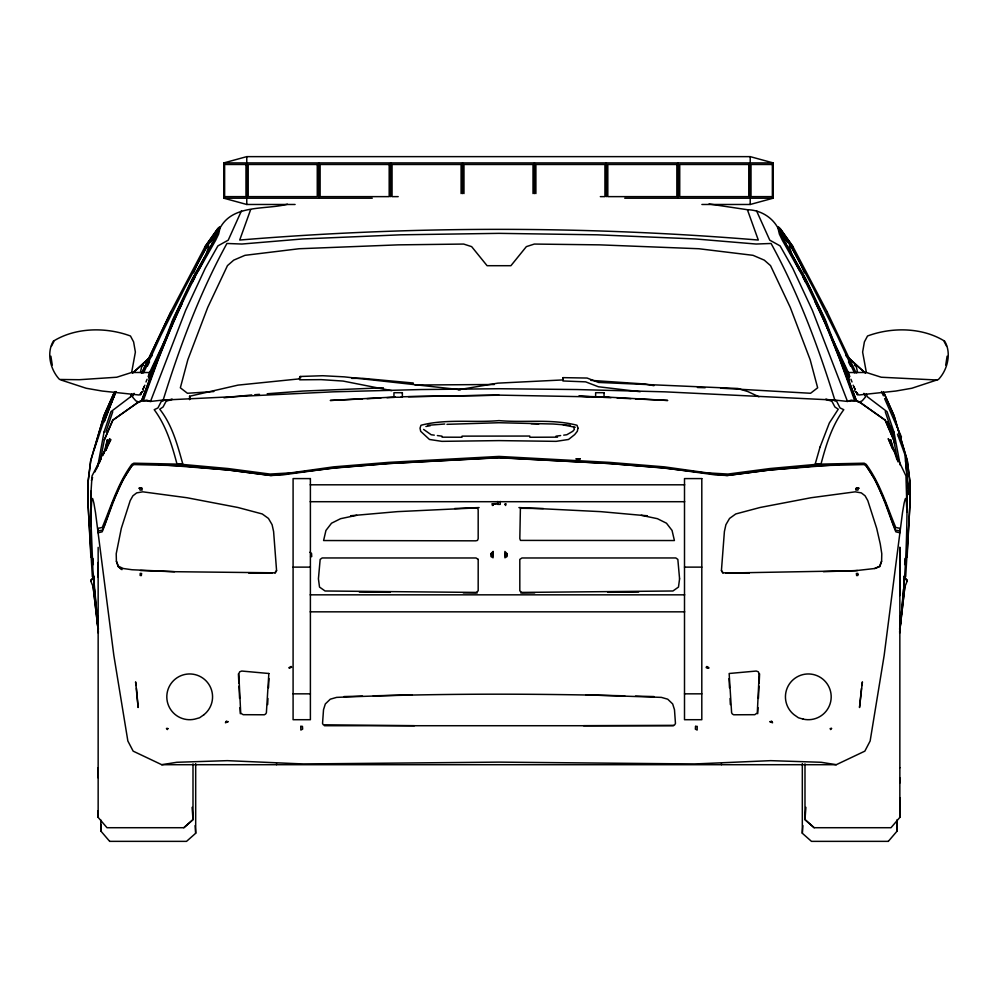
<?xml version="1.0" encoding="UTF-8"?>
<svg xmlns="http://www.w3.org/2000/svg" width="998" height="998" viewBox="0 0 998 998"><rect width="100%" height="100%" fill="white"/><g stroke="black" fill="none" stroke-linecap="round" stroke-linejoin="round"><path stroke-width="1.5" d="M98.403 629.264L92.889 569.821L91.192 526.757L91.055 491.091L92.041 475.934L101.185 457.995L96.295 469.222M193.001 763.882L193.001 819.62L183.857 827.716L106.998 827.716L98.153 817.374L98.153 810.725M98.153 777.841L98.153 767.712M98.153 577.156L98.153 562.535M109.68 841.364L100.835 831.022L100.835 824.373M497.74 501.495L497.74 504.377L500.26 504.377L500.26 501.495M721.454 764.705L721.454 763.632M897.165 831.022L897.165 820.032L897.165 831.022L888.32 841.364M804.987 763.882L804.987 819.62L814.143 827.716L891.002 827.716L899.847 817.374L899.847 777.841M899.847 767.774L899.847 547.378L899.847 595.557M906.92 508.144L905.959 475.934L888.232 438.621L892.249 448.489M906.945 491.091C907.394 537.236 905.336 583.456 899.597 629.264M93.937 576.22L94.274 591.452M725.97 573.064L855.236 570.706L874.697 568.511L879.849 566.602L881.596 561.275L881.783 553.728L880.261 543.935L876.681 528.341L867.811 500.647L865.104 495.819L861.311 492.887L855.236 491.827L811.075 497.728L760.152 507.471L735.763 513.958L729.563 518.424L725.908 524.686L724.398 531.547L721.429 570.606L722.851 573.064M91.03 512.061L91.841 498.401L92.714 498.713L93.912 503.291L95.484 512.485L113.834 655.387L127.856 741.003L133.158 751.145L161.738 764.705L836.262 764.705L864.842 751.145L870.144 741.003L884.166 655.387L902.516 512.485L904.088 503.291L905.286 498.713L906.159 498.401L906.97 512.061M903.564 588.932L899.647 633.156M904.687 564.606L904.974 558.456M757.682 713.757L757.981 707.619M758.418 698.413L759.004 686.137M759.154 683.069L759.59 673.862M267.651 704.6L267.963 698.488M268.499 687.772L268.973 678.59M907.12 557.071L910.201 498.701L910.188 484.205L907.257 460.29L893.971 415.48L883.579 392.189M947.114 356.199L945.717 365.118M758.942 396.767L747.789 391.553L737.909 388.484L598.538 382.434L587.061 378.042L563.009 377.643L562.934 380.962L585.651 381.86L598.363 386.75L640.167 391.715M140.419 372.504L141.679 366.715L143.612 365.118M888.32 841.351L811.474 841.364L802.317 833.268L802.879 825.596M805.897 807.332L804.987 819.62L814.143 827.716M905.685 576.707L909.889 505.462L909.777 480.412L907.344 461.138L894.096 415.892L883.717 392.376M97.679 466.577L104.054 432.022M861.474 688.42L859.515 707.52L862.409 681.871L861.773 685.489M900.233 624.81L900.658 615.242M53.48 340.967C46.157 352.818 50.399 369.909 59.568 379.477L79.291 379.714L116.754 377.232L131.636 372.479L149.775 372.528L148.914 378.991M899.622 631.996L904.949 585.913L899.697 631.36M97.342 615.242L97.767 624.81M105.738 448.788L107.397 439.681L104.054 452.98M131.636 372.479L135.379 352.094L133.607 341.89L130.476 336.002C106.599 327.119 76.584 327.269 54.366 340.567L51.484 346.069M100.087 461.812L104.378 439.781L112.699 420.22L137.836 402.394L142.265 400.672L174.101 317.738L193.812 276.808L215.057 239.071L218.125 232.734L219.51 226.746L212.686 239.732M90.781 580.711L91.043 579.776M90.768 581.011L93.924 576.52L90.768 581.011L92.527 585.302M106.038 450.285L109.768 438.621L102.869 455.537M162.874 401.009C179.652 346.805 199.563 293.3 226.92 243.475L241.89 244.036L302.519 238.959L400.66 234.817L499 233.357L597.34 234.817L695.481 238.959L756.11 244.036L771.08 243.475C798.437 293.3 818.348 346.805 835.126 401.009M241.504 210.715L228.243 240.156L217.888 245.895L205.264 268.25L185.64 310.328L150.498 401.446L143.25 400.759L158.345 359.193L174.675 318.549L194.361 277.868L215.593 240.368L218.612 234.106L219.984 228.13C232.784 203.966 265.306 210.054 287.436 204.216M94.174 449.611L105.576 415.941L115.78 391.615L104.104 421.88L115.743 391.628M104.042 432.047L110.953 411.675L130.563 396.805L131.886 394.01L130.526 396.855M105.875 432.022L112.762 411.687M104.004 526.657L112.549 502.618L122.717 480.038L132.16 465.28M141.616 400.734L172.716 319.709L192.14 279.091L213.173 241.741L216.142 235.54L217.464 229.54L210.678 242.414M412.873 384.043L413.284 383.007L362.461 378.317L351.72 378.392M145.995 381.972L147.068 379.277M148.153 376.583L149.775 372.528M881.596 561.275L879.562 566.278L874.697 568.511M905.473 585.302L907.232 581.011L904.063 576.22M183.882 298.09L153.555 369.06L141.716 400.423L138.497 402.007L135.753 400.772L132.385 396.855L134.094 393.337M193.624 272.778L197.492 263.472L205.925 247.978L219.984 228.13M91.404 480.45L92.602 477.58M94.985 471.867L100.96 457.558L110.815 439.569L105.688 450.372M104.378 439.781L112.861 420.17L137.312 402.942L142.265 400.672M105.576 415.941L116.105 391.615M114.283 392.376L103.904 415.892L90.656 461.138L88.223 480.412L88.111 505.462L92.352 576.744M185.092 295.333L206.075 254.789L208.757 246.007L206.898 246.618L184.842 287.686L160.915 335.278L143.575 372.878M114.421 392.189L104.029 415.48L90.743 460.29L87.812 484.205L87.799 498.701L90.88 557.071M250.598 209.717L239.707 240.044C412.124 225.798 585.876 225.798 758.293 240.044L747.402 209.717L709.029 203.979M141.716 392.089L140.444 394.921L141.704 392.139M143.001 389.27L144.273 386.438M150.024 373.726L169.847 329.926M142.964 389.37L144.86 385.203M148.64 376.882L151.796 369.946M149.55 372.728L182.31 303.192M141.841 373.04L171.02 311.526L205.101 246.568L218.163 228.118L205.002 246.681M141.828 373.052L171.057 311.476M103.443 527.842L102.32 530.2L98.153 530.874M460.415 389.719L344.298 376.857L322.766 375.722L300.211 376.471L299.475 377.993L299.712 379.814L321.057 379.627L343.075 381.061L391.815 390.68M147.392 366.129L149.5 361.975M192.29 282.521L195.072 277.107M198.54 270.333L204.091 259.505M206.162 255.438L208.245 251.371M299.55 378.853L238.023 385.116L189.595 396.256L189.608 399.662M275.149 573.064L276.571 570.606L273.602 531.547L272.092 524.686L268.437 518.424L262.237 513.958L237.848 507.471L186.925 497.728L142.764 491.827L136.689 492.887L132.896 495.819L130.189 500.647L121.319 528.341L116.217 553.728L116.404 561.275L118.151 566.602L121.981 569.633L118.438 566.278L116.404 561.275M706.384 667.163L706.896 666.464L708.755 668.273L706.384 667.163L708.755 667.575L706.384 667.837M276.571 570.606L274.824 572.815L174.55 571.704L132.035 569.746L123.303 568.511L118.438 566.278M747.402 209.717C759.94 209.929 772.103 216.915 778.016 228.13L779.388 234.106L782.407 240.368L803.64 277.868L823.325 318.549L839.655 359.193L854.75 400.759L848.949 401.308M151.933 355.513L133.507 372.341M152.232 355.413L132.559 373.165M143.425 390.729L139.109 394.996L102.133 391.029L86.165 388.247L61.04 380.013M183.857 827.716L193.001 819.62L192.103 807.332M195.683 763.632L195.683 833.268L186.526 841.364L109.68 841.351M854.575 390.729L858.891 394.996L895.867 391.029L911.835 388.247L938.432 379.477C947.601 369.909 951.843 352.818 944.52 340.967M143.25 400.759L146.806 400.161L150.498 401.446L162.25 400.136L333.033 391.84L421.156 389.544L499 388.721L576.844 389.544L664.967 391.84L835.75 400.136L847.502 401.446L851.194 400.161L854.75 400.759M310.578 556.847L311.725 556.535L311.551 553.453L309.929 552.231M295.096 204.478L246.768 204.478L223.826 198.203L223.826 162.911L246.768 156.636L750.209 156.636L773.151 162.911L773.151 198.203L750.209 204.478L701.893 204.478M161.738 764.705L176.858 762.285L227.344 760.651L303.442 763.957L499 762.123L694.558 763.957L770.656 760.651L821.142 762.285L836.262 764.705M166.816 400.859L169.822 400.223M356.76 515.292L340.592 518.686L331.536 523.202L325.947 530.449L323.589 540.542L475.747 540.829L477.506 540.405L478.179 538.683L478.179 509.878L477.605 508.281L476.058 507.92L397.204 511.65L350.61 515.754M425.909 426.483L430.338 425.697M458.307 389.781L497.827 383.145L562.997 379.926M555.998 436.163L560.639 435.565M563.72 435.153L566.814 434.741L572.752 431.311L574.399 429.414L573.563 426.745M223.989 397.79L251.746 394.934M254.839 394.709L259.48 394.347M267.214 393.761L302.806 391.066L383.382 387.798M427.743 425.31L444.734 424.013M213.846 391.54L187.437 393.274L180.351 387.798L187.824 359.754L207.746 307.384L227.469 265.618L233.719 260.141L244.984 255.326L299.138 248.739L398.264 244.859L463.658 244.061L471.642 246.631L487.086 265.705L510.914 265.705L526.358 246.631L534.342 244.061L599.736 244.859L698.862 248.739L753.028 255.326L764.281 260.141L770.531 265.618L790.254 307.384L810.176 359.754L817.649 387.798L810.563 393.274L720.606 388.172M839.181 464.544L769.707 469.971L727.53 475.485L715.628 474.961L664.082 467.862L610.314 463.596L499 457.77L387.686 463.596L333.918 467.862L282.372 474.961L270.47 475.485L228.293 469.971L158.819 464.544M362.474 398.901L330.276 400.46L395.171 396.992M367.064 398.676L380.862 398.002M386.999 397.715L394.659 397.341M408.456 396.668L499 395.121L608.83 397.192L667.724 400.46L635.526 398.901M454.651 508.518L479.09 507.583M401.184 396.78L499 395.196M856.334 488.321L859.053 488.222M823.45 571.704L857.494 570.532M624.698 695.831C528.691 693.448 432.596 693.41 336.625 697.377L330.276 699.199L325.323 703.952L323.514 709.715L322.541 723.425L323.277 724.81L414.482 725.696M446.954 424.325L499 422.728L553.266 424.013L570.257 425.31M343.961 696.567L362.486 696.105M373.302 695.831L411.925 694.858M936.96 380.013L881.246 377.232L866.364 372.479L848.225 372.528L849.473 381.81M462.024 436.138L529.813 436.051M415.068 385.016L494.334 384.504M520.769 592.962L534.728 592.849M607.632 592.313L638.645 592.076M529.801 437.261L557.52 437.161M583.518 725.696L673.039 725.371L674.723 724.81L675.459 723.425L674.486 709.715L672.677 703.952L667.724 699.199L661.375 697.377L586.076 694.858M223.826 162.911L773.151 162.911M398.19 196.631L392.052 196.631L392.052 164.483L461.101 164.483L461.101 193.575M600.334 196.631L604.938 196.631L604.938 164.483L535.889 164.483L535.889 193.575M223.826 198.203L372.254 198.203M624.736 198.203L773.151 198.203M310.178 484.803L684.715 484.803M310.178 501.707L684.715 501.707M293.088 567.126L310.39 567.126M684.503 567.126L701.806 567.126M310.178 594.833L684.715 594.833M310.178 611.836L684.715 611.836M293.088 693.835L310.39 693.835M684.503 693.835L701.806 693.835M324.375 725.721L673.625 725.721M248.664 573.014L272.03 573.064M442.027 437.174L462.049 437.236M899.847 530.874L895.68 530.2L894.557 527.842M749.336 573.014L723.176 572.815L721.429 570.606M359.355 592.076L390.368 592.313M463.272 592.849L477.231 592.962M635.514 696.105L654.039 696.567M543.349 508.518L520.395 508.281L519.821 538.683L520.494 540.405L674.411 540.542L672.053 530.449L666.464 523.202L657.408 518.686L641.24 515.292L600.796 511.65L518.91 507.583M697.44 387.498L705.162 387.723M531.148 423.713L538.795 423.95M596.816 396.78L578.815 396.156L589.544 396.668M602.829 396.992L608.83 397.192M138.947 488.222L141.666 488.321M140.506 570.532L174.55 571.704M603.341 397.341L611.001 397.715M617.138 398.002L630.936 398.676M590.853 380.363L644.895 384.005L653.94 385.677M641.24 515.292L647.39 515.754M785.314 239.732L778.49 226.746L779.875 232.734L782.943 239.071L804.188 276.808L823.899 317.738L855.735 400.672L860.164 402.394L885.301 420.22L893.634 439.744L897.913 461.812M434.28 435.153L431.186 434.741L423.601 429.414M437.361 435.565L442.002 436.163M563.259 424.948L575.235 427.269M898.45 436.376L901.444 436.974L884.627 398.601M828.178 400.223L831.184 400.859M855.735 400.672L860.688 402.942L885.139 420.17L893.622 439.781M865.441 373.165L845.768 355.413M864.493 372.341L846.067 355.513M854.388 365.118L856.321 366.715L857.581 372.504M792.998 246.681L779.887 228.205L792.911 246.568L826.943 311.476M778.016 228.13L792.075 247.978L800.508 263.472L804.376 272.778M907.232 581.011L904.076 576.52L903.726 591.452L903.714 589.294M865.84 465.28L875.283 480.038L885.451 502.618L893.996 526.657M787.322 242.414L780.536 229.54L781.858 235.54L784.827 241.741L805.86 279.091L825.284 319.709L856.384 400.734M946.516 346.069L943.634 340.567C921.416 327.269 891.401 327.119 867.524 336.002L864.393 341.89L862.621 352.094L866.364 372.479M789.755 251.371L791.838 255.438M793.909 259.505L799.46 270.333M802.928 277.107L805.71 282.521M848.5 361.975L850.608 366.129M863.906 393.337L865.615 396.855L862.247 400.772L859.503 402.007L856.284 400.423L844.445 369.06L828.153 329.926L810.463 289.794L791.925 254.789L789.243 246.007L791.115 246.618L813.158 287.686L837.085 335.278L854.425 372.878M826.98 311.526L856.172 373.052M866.114 394.01L867.474 396.855L887.072 411.712L893.946 432.022M815.042 301.808L848.45 372.728M846.204 369.946L849.36 376.882M853.14 385.203L855.037 389.37M856.296 392.139L857.556 394.921L856.284 392.089M830.074 334.168L847.976 373.726M853.727 386.438L854.999 389.27M881.521 391.503L883.392 395.757M848.225 372.528L849.847 376.583M850.932 379.277L852.005 381.972M847.502 401.446L812.36 310.328L792.736 268.25L780.112 245.895L769.757 240.156L756.496 210.715M300.211 376.471L300.71 377.755M897.476 434.155L904.899 454.539L908.829 494.509L905.56 460.627M885.238 411.687L892.125 432.022M896.977 459.741L890.603 439.681L892.985 449.861M890.94 431.947L887.758 421.83L889.031 425.909M906.957 579.776L907.219 580.711M52.283 365.118L50.886 356.199M894.719 443.287L891.077 426.183L894.22 441.79M189.595 396.256L190.094 398.689M893.959 432.047L900.196 465.018M98.378 631.996L93.051 585.913L98.303 631.36M136.227 685.489L135.591 681.871L138.136 707.52L136.477 688.42M98.353 633.194L94.436 588.932M195.121 825.596L195.683 833.268M729.027 678.59L729.501 687.772M730.037 698.488L730.349 704.6M238.41 673.862L238.846 683.069M238.996 686.137L239.582 698.413M240.019 707.619L240.318 713.757M93.026 558.456L93.313 564.606M563.009 377.643L563.059 378.953M91.192 526.757L91.055 491.091L91.08 508.144M276.546 763.632L276.546 764.705M899.847 767.712L899.847 782.993M899.847 797.701L899.847 817.374M802.317 763.632L802.317 833.268M750.209 156.636L750.209 204.478M678.291 162.911L678.291 198.203M606.372 162.911L606.372 196.668M534.454 162.911L534.454 193.6M533.019 193.575L533.019 164.483L463.97 164.483L463.97 193.575M462.536 162.911L462.536 193.6M390.617 162.911L390.617 196.668M318.686 162.911L318.686 198.203M246.768 156.636L246.768 204.478M100.835 820.032L100.835 831.022M98.153 547.378L98.153 817.374M300.785 726.369L300.847 730.049L302.644 729.114L302.444 726.369L300.785 726.369M478.192 559.391L478.179 590.878L476.058 592.425L325.074 590.991L319.522 587.074L318.424 578.828L320.158 559.416L322.179 557.957L476.046 557.982L478.192 559.391M493.087 551.482L493.087 557.807L490.966 556.547L490.829 553.778L493.087 551.482M289.245 667.575L289.245 668.273L291.616 667.163L291.104 666.464L289.245 667.575M857.881 574.399L857.868 575.459L856.646 575.572L856.371 573.488L857.769 573.351L857.881 574.399M695.556 726.369L695.356 729.114L697.153 730.049L697.215 726.369L695.556 726.369M492.613 553.117L492.575 556.061L490.829 553.778L492.613 553.117M141.379 574.436L141.354 575.572L140.132 575.459L140.231 573.351L141.629 573.488L141.379 574.436M759.204 673.825L757.295 712.934L754.775 714.693L733.692 714.78L732.407 714.057L731.621 712.822L729.151 673.5L756.222 671.043L758.318 671.791L759.204 673.825M268.849 673.5L266.379 712.822L265.593 714.057L264.32 714.78L243.225 714.693L241.928 713.969L240.705 712.934L238.796 673.825L239.682 671.791L241.778 671.043L268.849 673.5M504.988 504.215L505.574 505.462L506.023 503.765L504.988 504.215M900.283 528.429L899.909 532.807L895.83 531.834C886.935 509.367 880.448 485.39 865.877 465.617L863.856 464.581L817.861 465.667L769.383 470.058L726.943 475.497L663.608 468.062L609.179 463.496L499 457.583L388.821 463.496L334.392 468.062L271.057 475.497L228.617 470.058L180.139 465.667L134.144 464.581L132.123 465.617C117.552 485.39 111.065 509.367 102.17 531.834L98.091 532.807L97.717 528.429L102.245 527.468C111.227 506.098 117.864 483.281 131.811 464.344L133.807 463.197L179.752 464.17L227.968 468.536L270.046 474.062L290.992 472.84L333.544 466.864L388.659 462.373L499 456.423L609.341 462.373L664.456 466.864L707.008 472.84L727.954 474.062L770.032 468.536L818.248 464.17L864.193 463.197L866.189 464.344C880.136 483.281 886.773 506.098 895.755 527.468L900.283 528.429M507.171 553.778L507.034 556.547L504.913 557.807L504.913 551.482L507.171 553.778M679.576 578.828L678.478 587.074L672.926 590.991L521.942 592.425L519.821 590.878L519.808 559.391L521.954 557.982L675.821 557.957L677.842 559.416L679.576 578.828M577.967 428.179L577.318 431.311L574.661 434.617L568.536 439.469L556.136 441.353L499 440.605L441.865 441.353L429.464 439.469L420.682 431.311L420.033 428.179L420.956 425.273C446.243 418.611 473.164 422.878 499 420.607C524.836 422.878 551.757 418.611 577.044 425.273L577.967 428.179M856.084 488.858L855.797 489.993L857.906 490.093L858.567 488.122L856.371 487.935L856.084 488.858M820.057 447.042L815.179 464.095L821.042 463.908C826.082 444.908 831.895 425.659 843.784 409.691L840.054 407.933L836.324 400.672L825.645 399.325L831.559 400.597L834.914 406.984L838.258 409.205L829.35 422.977L820.057 447.042M167.864 728.528L167.365 729.575L166.466 728.415L167.864 728.528M161.676 400.672L157.946 407.933L154.216 409.691C166.105 425.659 171.918 444.908 176.958 463.908L182.821 464.095C177.469 444.983 172.255 425.073 159.742 409.205L163.086 406.984L166.441 400.597L172.355 399.325L161.676 400.672M226.297 721.342L225.436 722.777L228.268 721.679L226.297 721.342M831.534 728.415L830.635 729.575L830.136 728.528L831.534 728.415M203.941 714.718L199.575 717.774L194.772 719.134A22.867 22.867 0 0 1 167.065 693.423A22.867 22.867 0 0 1 201.109 677.018A22.867 22.867 0 0 1 203.941 714.718M506.996 555.375L505.425 556.061L505.387 553.117L506.996 555.375M493.087 505.275L492.426 505.462L491.977 503.765L497.74 503.553L493.012 504.215L493.087 505.275M771.704 721.342L769.732 721.679L772.564 722.777L771.704 721.342M141.629 487.935L139.433 488.122L140.094 490.093L142.203 489.993L141.629 487.935M580.175 458.843L576.17 458.868L580.175 458.843M245.982 164.483L224.625 164.483L224.625 196.631L245.982 196.631L245.982 164.483M317.264 164.483L248.203 164.483L248.203 196.631L317.264 196.631L317.264 164.483M389.183 164.483L320.121 164.483L320.121 196.631L389.183 196.631L389.183 164.483M676.856 164.483L607.807 164.483L607.807 196.631L676.856 196.631L676.856 164.483M748.774 164.483L679.725 164.483L679.725 196.631L748.774 196.631L748.774 164.483M772.365 164.483L751.007 164.483L751.007 196.631L772.365 196.631L772.365 164.483M402.369 392.701L393.948 392.701L393.948 397.254L402.369 397.254L402.369 392.701M604.052 392.701L595.631 392.701L595.631 397.254L604.052 397.254L604.052 392.701M310.39 478.591L293.088 478.591L293.088 719.708L310.39 719.708L310.39 478.591M701.806 478.591L684.503 478.591L684.503 719.708L701.806 719.708L701.806 478.591M803.228 719.134L798.425 717.774L794.059 714.718A22.867 22.867 0 0 1 796.891 677.018A22.867 22.867 0 0 1 830.935 693.423A22.867 22.867 0 0 1 803.228 719.134"/></g></svg>
